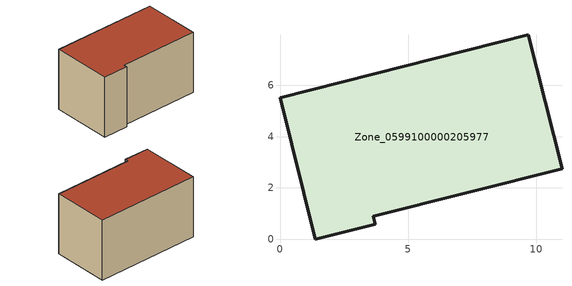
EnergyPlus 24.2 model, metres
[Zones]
Zone_0599100000205977
 floor ground (C_G): 0,5.52 9.69,7.97 11,2.74 3.64,0.89 3.71,0.59 1.38,0 z0
 wall outside (C_F): 1.38,0 3.71,0.59 3.64,0.89 11,2.74 9.69,7.97 0,5.52 1.38,0 z0:5.81
 roof outside (C_R): 9.69,7.97 0,5.52 1.38,0 3.71,0.59 3.64,0.89 11,2.74 z5.81
[BUILDING]
Pand.0599100000205977: North Axis=0; Terrain=City; Loads Convergence Tolerance Value=0.04; Temperature Convergence Tolerance Value=0.4; Solar Distribution=FullExterior; Maximum Number of Warmup Days=25; Minimum Number of Warmup Days=1
[Site:Location]
Rotterdam.The.Hague.AP_ZH_NLD Design_Conditions: Latitude=51.96; Longitude=4.45; Time Zone=1; Elevation=-4.5
[SITE:GROUNDTEMPERATURE:BUILDINGSURFACE]
18, 18, 18, 18, 18, 18, 18, 18, 18, 18, 18, 18
[MATERIAL] Thermal Absorptance=0.9; Solar Absorptance=0.7; Visible Absorptance=0.7
Name | Roughness | Thickness | Conductivity | Density | Specific Heat
G.TI.1975-1991 | MediumSmooth | 0.15 | 0.288461 | 540 | 1210
F.TI.1975-1991 | Rough | 0.3 | 0.230769 | 1920 | 840
R.TI.1975-1991 | MediumRough | 0.2 | 0.153846 | 1500 | 1000
[CONSTRUCTION]
C_G: G.TI.1975-1991
C_F: F.TI.1975-1991
C_R: R.TI.1975-1991
[ZONE]
Zone_0599100000205977: Type=1; Multiplier=1; Ceiling Height=Autocalculate; Volume=Autocalculate; Floor Area=autocalculate; Part of Total Floor Area=Yes
[ZONEINFILTRATION:DESIGNFLOWRATE]
Infil_Zone_0599100000205977: Zone or ZoneList or Space or SpaceList=Zone_0599100000205977; Schedule=AlwaysOn; Design Flow Rate Calculation Method=Flow/Area; Flow Rate per Floor Area=0.003; Constant Term Coefficient=1; Temperature Term Coefficient=0; Velocity Term Coefficient=0; Velocity Squared Term Coefficient=0
[HVACTEMPLATE:ZONE:IDEALLOADSAIRSYSTEM]
Zone_0599100000205977: Maximum Heating Supply Air Temperature=50; Minimum Cooling Supply Air Temperature=13; Maximum Heating Supply Air Humidity Ratio=0.0156; Minimum Cooling Supply Air Humidity Ratio=0.0077; Heating Limit=NoLimit; Cooling Limit=NoLimit; Dehumidification Control Type=ConstantSensibleHeatRatio; Cooling Sensible Heat Ratio=0.7; Dehumidification Setpoint=60; Humidification Control Type=None; Humidification Setpoint=30; Outdoor Air Method=None; Outdoor Air Flow Rate per Person=0.00944; Outdoor Air Flow Rate per Zone Floor Area=0; Outdoor Air Flow Rate per Zone=0; Demand Controlled Ventilation Type=None; Outdoor Air Economizer Type=NoEconomizer; Heat Recovery Type=None; Sensible Heat Recovery Effectiveness=0.7; Latent Heat Recovery Effectiveness=0.65
[ZONECONTROL:THERMOSTAT]
ThermostatControl_Zone_0599100000205977: Zone or ZoneList=Zone_0599100000205977; Control Type Schedule=DualSetpointControlType; Control 1=Thermostat_Zone_0599100000205977; Temperature Difference Between Cutout And Setpoint=0
[THERMOSTATSETPOINT:DUALSETPOINT]
Thermostat_Zone_0599100000205977: Heating Setpoint Temperature Schedule=HeatingSetpoint_Zone_0599100000205977; Cooling Setpoint Temperature Schedule=CoolingSetpoint_Zone_0599100000205977
[SCHEDULE:COMPACT]
HeatingSetpoint_Zone_0599100000205977: Through: 12/31, For: AllDays, Until: 24:00, 21
CoolingSetpoint_Zone_0599100000205977: Through: 12/31, For: AllDays, Until: 24:00, 24
DualSetpointControlType: Through: 12/31, For: AllDays, Until: 24:00, 4
AlwaysOn: Through: 12/31, For: AllDays, Until: 24:00, 1
